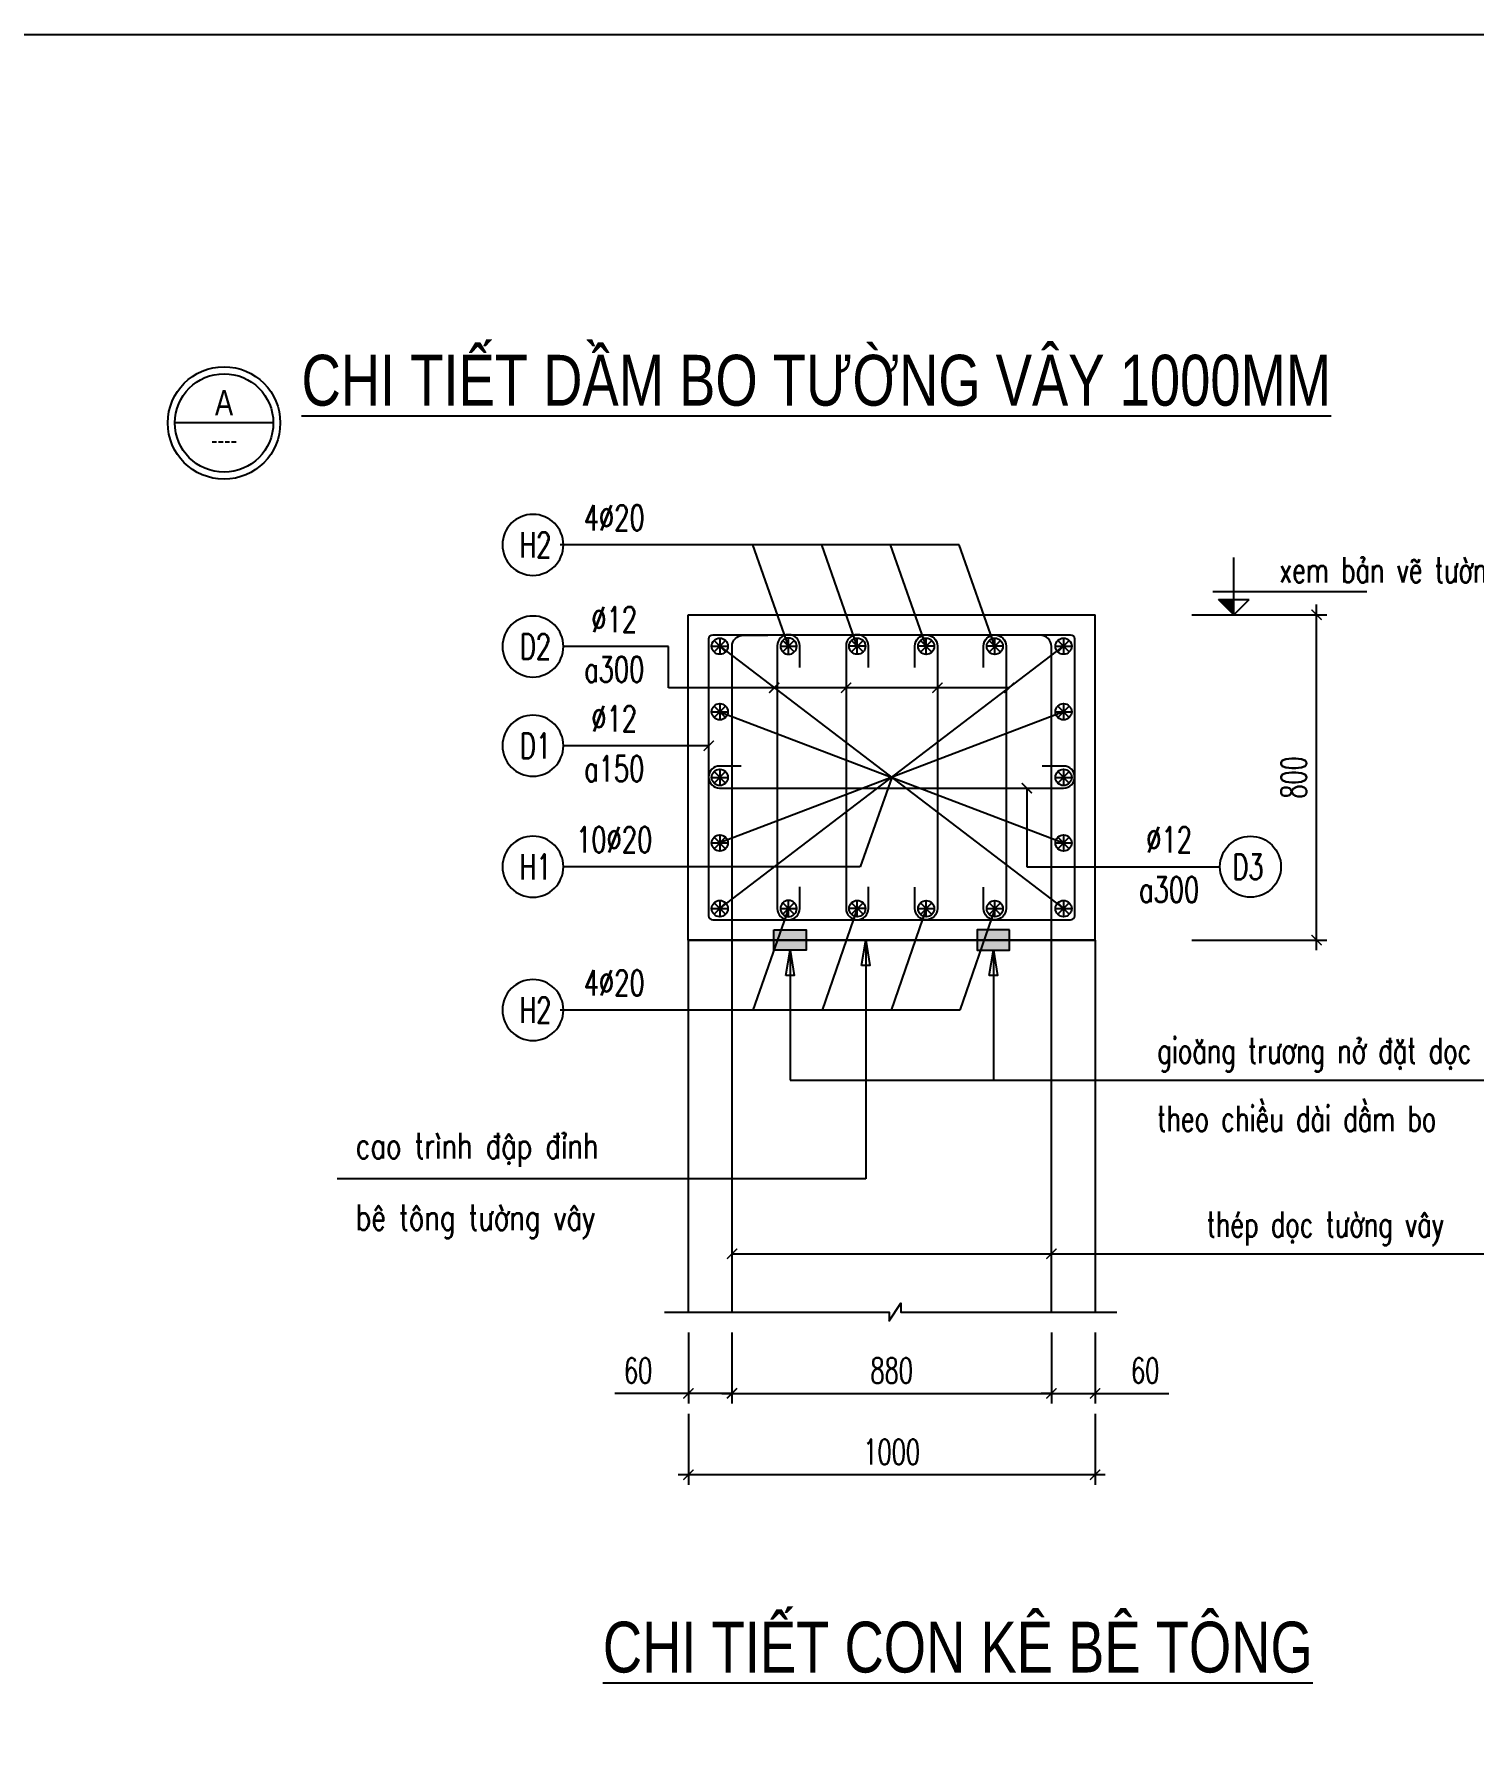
# Model space of a CAD drawing. Header units: millimetres. Extents: x -143483 to 1166745, y -1448440 to -1202244.
# Drawn here: x -74845 to -60688, y -1226719 to -1209769 of the extents above; entities that cross this region are included whole.
import ezdxf
from ezdxf.enums import TextEntityAlignment as Align

# ---------------------------------------------------------------- set-up
doc = ezdxf.new("R2010")
doc.units = ezdxf.units.MM
doc.header["$LTSCALE"] = 30
doc.header["$PDMODE"] = 3
doc.linetypes.add('DASHED', pattern=[19.05, 12.7, -6.35])
doc.layers.get('0').update_dxf_attribs({"lineweight": 9})
doc.layers.get('Defpoints').update_dxf_attribs({"lineweight": 9})
for name, color, linetype in [('ccu11-Chidan', 9, 'Continuous'), ('ccu11-Cotthep', 9, 'Continuous'), ('ccu11-Dim', 8, 'Continuous'), ('ccu11-Hatch', 8, 'Continuous'), ('ccu11-Manh', 8, 'Continuous'), ('ccu11-Text', 31, 'Continuous'), ('ccu11-Thay', 7, 'Continuous'), ('ccu11-Thep', 4, 'Continuous'), ('ccu11-Thepdai', 6, 'Continuous')]:
    doc.layers.add(name, color=color, linetype=linetype)
doc.layers.add('ccu11-Khuat', color=9, linetype='DASHED', lineweight=30)
doc.styles.add('ccu11-dim', font='vnsimli.shx', dxfattribs={"width": 0.65, "bigfont": 'bigfont.shx'})
doc.styles.add('ccu11-VnAvantH', font='VHAVAN.TTF')
doc.styles.add('ccu11-VnAvH-B', font='VHAVANB.TTF')
doc.styles.add('ccu11-vnsimli', font='vnsimli.shx', dxfattribs={"width": 0.8, "bigfont": 'vns.shx'})
doc.styles.add('ccu11-vnsimple', font='vnsimple.shx', dxfattribs={"bigfont": 'bigfont.shx'})
doc.styles.add('ccu11_simli', font='vnsimli.shx', dxfattribs={"width": 0.8})
doc.linetypes.add('ZIGZAG', pattern='A,0.0001,-0.2,[131,ltypeshp.shx,S=0.2,R=0,X=-0.2,Y=0],-0.4,[131,ltypeshp.shx,S=0.2,R=180,X=0.2,Y=0],-0.2', length=0.8001)
doc.dimstyles.new('ccu11-100', dxfattribs={"dimscale": 100, "dimtxt": 2.5, "dimasz": 1, "dimexe": 1, "dimexo": 2, "dimgap": 1, "dimtad": 1, "dimdec": 0, "dimdsep": 46, "dimtxsty": 'ccu11-dim', "dimblk": 'ARCHTICK', "dimcen": -1, "dimdle": 1, "dimclrd": 256, "dimclre": 256, "dimclrt": 3, "dimadec": 0, "dimazin": 2, "dimtfac": 0.1, "dimtdec": 0, "dimtmove": 0, "dimatfit": 1, "dimldrblk": 'ARCHTICK', "dimfxl": 0, "dimtvp": 0.833333, "dimtolj": 1, "dimtzin": 12, "dimarcsym": 0})
doc.dimstyles.new('ccu11-100x4', dxfattribs={"dimscale": 100, "dimtxt": 2.5, "dimasz": 1, "dimexe": 1, "dimexo": 2, "dimgap": 1, "dimtad": 1, "dimdec": 0, "dimlfac": 0.25, "dimdsep": 46, "dimtxsty": 'ccu11-dim', "dimblk": 'ARCHTICK', "dimcen": -1, "dimdle": 1, "dimclrd": 256, "dimclre": 256, "dimclrt": 3, "dimadec": 0, "dimazin": 2, "dimtfac": 0.1, "dimtdec": 0, "dimtmove": 0, "dimatfit": 1, "dimldrblk": 'ARCHTICK', "dimfxl": 0, "dimtvp": 0.833333, "dimtolj": 1, "dimtzin": 12, "dimarcsym": 0})

# ---------------------------------------------------------------- blocks, each defined once
blk = doc.blocks.new('ccu11_block_thep')
at = {"layer": 'ccu11-Thep', "color": 3}
for p, q in [((-0.4, 0), (0.4, 0)), ((-0.283, 0.283), (0.283, -0.283)), ((0.283, 0.283), (-0.283, -0.283)), ((0, 0.4), (0, -0.4))]:
    blk.add_line(p, q, dxfattribs=at)
at = {"layer": 'ccu11-Thep', "color": 1, "const_width": 0.0667}
blk.add_lwpolyline([(-0.4, 0, 1), (0.4, 0, 1), (-0.4, 0, 1)], format="xyb", dxfattribs=at)
at = {"layer": 'ccu11-Thep', "color": 1}
blk.add_circle((0, 0), 0.4, dxfattribs=at)
blk = doc.blocks.new('_ARCHTICK')
at = {"color": 0, "linetype": 'ByBlock', "const_width": 0.15}
blk.add_lwpolyline([(-0.5, -0.5), (0.5, 0.5)], dxfattribs=at)
blk = doc.blocks.new('SHD')
at = {"layer": 'ccu11-Cotthep'}
blk.add_circle((300, 0), 300, dxfattribs=at)
at = {"layer": 'ccu11-Cotthep', "color": 31, "style": 'ccu11_simli', "width": 0.8}
blk.add_attdef('DK', text='', height=250, dxfattribs=at).set_placement((-101, 65), align=Align.BOTTOM_RIGHT)
blk.add_attdef('KH', text='', height=250, dxfattribs=at).set_placement((300, 0), align=Align.MIDDLE)
blk.add_attdef('KC', text='', height=250, dxfattribs=at).set_placement((-101, -142), align=Align.TOP_RIGHT)
blk = doc.blocks.new('*D852')
at = {"layer": 'ccu11-Dim', "lineweight": -2, "transparency": 16777216}
for p, q in [((-63458, -1215478), (-62132, -1215478)), ((-62232, -1218778), (-62232, -1215378)), ((-63458, -1218678), (-62132, -1218678))]:
    blk.add_line(p, q, dxfattribs=at)
at = {"layer": 'Defpoints', "color": 0, "transparency": 16777216}
for p in [(-63658, -1215478), (-62232, -1215478), (-63658, -1218678)]:
    blk.add_point(p, dxfattribs=at)
at = {"layer": 'ccu11-Dim', "lineweight": -2, "transparency": 16777216, "xscale": 100, "yscale": 100, "zscale": 100}
for p, rotation in [((-62232, -1215478), 90), ((-62232, -1218678), 270)]:
    blk.add_blockref('_ARCHTICK', p, dxfattribs=dict(at, rotation=rotation))
at = {"layer": 'ccu11-Dim', "color": 3, "transparency": 16777216, "insert": (-62457, -1217078), "char_height": 250, "attachment_point": 5, "rotation": 90, "style": 'ccu11-dim'}
blk.add_mtext('\\A1;800', dxfattribs=at)
blk = doc.blocks.new('*D853')
at = {"layer": 'ccu11-Dim', "lineweight": -2, "transparency": 16777216}
for p, q in [((-68412, -1222537), (-68412, -1223237)), ((-67983, -1222537), (-67983, -1223237)), ((-68412, -1223137), (-69137, -1223137)), ((-67983, -1223137), (-68412, -1223137)), ((-67983, -1223137), (-67883, -1223137))]:
    blk.add_line(p, q, dxfattribs=at)
at = {"layer": 'Defpoints', "color": 0, "transparency": 16777216}
for p in [(-68412, -1222337), (-67983, -1222337), (-67983, -1223137)]:
    blk.add_point(p, dxfattribs=at)
at = {"layer": 'ccu11-Dim', "lineweight": -2, "transparency": 16777216, "xscale": 100, "yscale": 100, "zscale": 100}
blk.add_blockref('_ARCHTICK', (-68412, -1223137), dxfattribs=at)
at = {"layer": 'ccu11-Dim', "lineweight": -2, "transparency": 16777216, "xscale": 100, "yscale": 100, "zscale": 100, "rotation": 180}
blk.add_blockref('_ARCHTICK', (-67983, -1223137), dxfattribs=at)
at = {"layer": 'ccu11-Dim', "color": 3, "transparency": 16777216, "insert": (-68906, -1222912), "char_height": 250, "attachment_point": 5, "style": 'ccu11-dim'}
blk.add_mtext('\\A1;60', dxfattribs=at)
blk = doc.blocks.new('*D854')
at = {"layer": 'ccu11-Dim', "lineweight": -2, "transparency": 16777216}
for p, q in [((-67983, -1222537), (-67983, -1223237)), ((-64841, -1222537), (-64841, -1223237)), ((-68083, -1223137), (-64741, -1223137))]:
    blk.add_line(p, q, dxfattribs=at)
at = {"layer": 'Defpoints', "color": 0, "transparency": 16777216}
for p in [(-67983, -1222337), (-64841, -1222337), (-64841, -1223137)]:
    blk.add_point(p, dxfattribs=at)
at = {"layer": 'ccu11-Dim', "lineweight": -2, "transparency": 16777216, "xscale": 100, "yscale": 100, "zscale": 100, "rotation": 180}
blk.add_blockref('_ARCHTICK', (-67983, -1223137), dxfattribs=at)
at = {"layer": 'ccu11-Dim', "lineweight": -2, "transparency": 16777216, "xscale": 100, "yscale": 100, "zscale": 100}
blk.add_blockref('_ARCHTICK', (-64841, -1223137), dxfattribs=at)
at = {"layer": 'ccu11-Dim', "color": 3, "transparency": 16777216, "insert": (-66412, -1222912), "char_height": 250, "attachment_point": 5, "style": 'ccu11-dim'}
blk.add_mtext('\\A1;880', dxfattribs=at)
blk = doc.blocks.new('*D855')
at = {"layer": 'ccu11-Dim', "lineweight": -2, "transparency": 16777216}
for p, q in [((-68412, -1223337), (-68412, -1224037)), ((-64411, -1223337), (-64411, -1224037)), ((-64311, -1223937), (-68512, -1223937))]:
    blk.add_line(p, q, dxfattribs=at)
at = {"layer": 'Defpoints', "color": 0, "transparency": 16777216}
for p in [(-68412, -1223137), (-64411, -1223137), (-68412, -1223937)]:
    blk.add_point(p, dxfattribs=at)
at = {"layer": 'ccu11-Dim', "lineweight": -2, "transparency": 16777216, "xscale": 100, "yscale": 100, "zscale": 100, "rotation": 180}
blk.add_blockref('_ARCHTICK', (-68412, -1223937), dxfattribs=at)
at = {"layer": 'ccu11-Dim', "lineweight": -2, "transparency": 16777216, "xscale": 100, "yscale": 100, "zscale": 100}
blk.add_blockref('_ARCHTICK', (-64411, -1223937), dxfattribs=at)
at = {"layer": 'ccu11-Dim', "color": 3, "transparency": 16777216, "insert": (-66412, -1223712), "char_height": 250, "attachment_point": 5, "style": 'ccu11-dim'}
blk.add_mtext('\\A1;1000', dxfattribs=at)
blk = doc.blocks.new('ct-ve')
at = {"layer": 'ccu11-Chidan', "color": 7}
blk.add_lwpolyline([(484, 0), (-484, 0)], dxfattribs=at)
at = {"layer": 'ccu11-Chidan', "color": 9}
blk.add_circle((0, 0), 553, dxfattribs=at)
at = {"layer": 'ccu11-Chidan', "color": 3}
blk.add_circle((0, 0), 484, dxfattribs=at)
at = {"layer": 'ccu11-Chidan', "color": 7, "style": 'ccu11-VnAvantH', "width": 0.8}
blk.add_attdef('B', text='', height=250, dxfattribs=at).set_placement((0, 0), align=Align.BOTTOM_CENTER)
blk.add_attdef('B', text='', height=180, dxfattribs=at).set_placement((0, -76), align=Align.TOP_CENTER)
blk = doc.blocks.new('*D867')
at = {"layer": 'ccu11-Dim', "lineweight": -2, "transparency": 16777216}
for p, q in [((-64841, -1222537), (-64841, -1223237)), ((-64411, -1222537), (-64411, -1223237)), ((-64841, -1223137), (-64941, -1223137)), ((-64841, -1223137), (-64411, -1223137)), ((-64411, -1223137), (-63686, -1223137))]:
    blk.add_line(p, q, dxfattribs=at)
at = {"layer": 'Defpoints', "color": 0, "transparency": 16777216}
for p in [(-64841, -1222337), (-64411, -1222337), (-64841, -1223137)]:
    blk.add_point(p, dxfattribs=at)
at = {"layer": 'ccu11-Dim', "lineweight": -2, "transparency": 16777216, "xscale": 100, "yscale": 100, "zscale": 100}
blk.add_blockref('_ARCHTICK', (-64841, -1223137), dxfattribs=at)
at = {"layer": 'ccu11-Dim', "lineweight": -2, "transparency": 16777216, "xscale": 100, "yscale": 100, "zscale": 100, "rotation": 180}
blk.add_blockref('_ARCHTICK', (-64411, -1223137), dxfattribs=at)
at = {"layer": 'ccu11-Dim', "color": 3, "transparency": 16777216, "insert": (-63918, -1222912), "char_height": 250, "attachment_point": 5, "style": 'ccu11-dim'}
blk.add_mtext('\\A1;60', dxfattribs=at)
blk = doc.blocks.new('ccu11-cotcaodo1')
at = {"layer": 'ccu11-Chidan'}
for p, q in [((0, 0), (0, 565)), ((-206, 230), (1309, 230)), ((-206, 0), (206, 0)), ((-150, 150), (150, 150)), ((0, 0), (-150, 150)), ((0, 0), (150, 150))]:
    blk.add_line(p, q, dxfattribs=at)
blk.add_solid([(-150, 150), (0, 150), (0, 0)], dxfattribs=at)
at = {"layer": 'ccu11-Chidan', "color": 31, "ltscale": 10, "style": 'ccu11-vnsimli', "width": 0.8}
blk.add_attdef('%%P0.000', text='', height=253, dxfattribs=at).set_placement((597, 441), align=Align.MIDDLE_CENTER)

msp = doc.modelspace()

# ---------------------------------------------------------------- hatches: boundary and pattern name
at = {"layer": 'ccu11-Hatch'}
h = msp.add_hatch(color=256, dxfattribs=at)
h.dxf.hatch_style = 1
h.set_gradient(color1=(255, 0, 255), color2=(255, 255, 0), tint=1)
h.paths.add_polyline_path([(-67572.2, -1218578.58), (-67252.2, -1218578.58), (-67252.2, -1218777.16), (-67572.2, -1218777.16)])
h = msp.add_hatch(color=256, dxfattribs=at)
h.dxf.hatch_style = 1
h.set_gradient(color1=(255, 0, 255), color2=(255, 255, 0), tint=1)
h.paths.add_polyline_path([(-65251.7, -1218578.58), (-65571.7, -1218578.58), (-65571.7, -1218777.16), (-65251.7, -1218777.16)])

# ---------------------------------------------------------------- linework, layer by layer
at = {"layer": 'ccu11-Dim', "ltscale": 50}
for p, q in [((-68103.02, -1215786.7), (-64721.11, -1218367.9)), ((-68103.02, -1218367.9), (-64721.11, -1215786.7))]:
    msp.add_line(p, q, dxfattribs=at)
at = {"layer": 'ccu11-Dim'}
for p, q in [((-68103.02, -1216432), (-64721.11, -1217722.6)), ((-64721.11, -1216432), (-68103.02, -1217722.6))]:
    msp.add_line(p, q, dxfattribs=at)
at = {"layer": 'ccu11-Khuat', "linetype": 'ZIGZAG', "ltscale": 6}
msp.add_line((-68412.45, -1218677.87), (-64411.45, -1218677.87), dxfattribs=at)
at = {"layer": 'ccu11-Manh'}
msp.add_lwpolyline([(-68646.26, -1222337.29), (-66437.35, -1222337.29), (-66437.35, -1222424.66), (-66320.86, -1222249.92), (-66320.86, -1222337.29), (-64196.26, -1222337.29)], dxfattribs=at)
at = {"layer": 'ccu11-Thay'}
for p, q in [((-68412.45, -1215477.87), (-64411.45, -1215477.87)), ((-68412.45, -1218677.87), (-68412.45, -1215477.87)), ((-64411.45, -1218677.87), (-64411.45, -1215477.87)), ((-68412.45, -1218677.87), (-68412.45, -1222337.29)), ((-64411.45, -1218677.87), (-64411.45, -1222337.29))]:
    msp.add_line(p, q, dxfattribs=at)
msp.add_lwpolyline([(-138866.43, -1209769.09), (-46466.43, -1209769.09), (-46466.43, -1275109.1), (-138866.43, -1275109.1)], close=True, dxfattribs=at)
msp.add_lwpolyline([(-138866.43, -1209769.09), (-46466.43, -1209769.09), (-46466.43, -1275109.1), (-138866.43, -1275109.1)], close=True, dxfattribs=at)
msp.add_lwpolyline([(-138866.43, -1209769.09), (-46466.43, -1209769.09), (-46466.43, -1275109.1), (-138866.43, -1275109.1)], close=True, dxfattribs=at)
at = {"layer": 'ccu11-Thep'}
for points in [[(-67982.66, -1222337.29), (-67982.66, -1215789.87, -0.41421356), (-67870.66, -1215677.87), (-67629.94, -1215677.87), (-67629.94, -1215677.87)], [(-64841.23, -1222337.29), (-64841.23, -1215789.87, 0.41421356), (-64953.23, -1215677.87), (-65193.96, -1215677.87), (-65193.96, -1215677.87)]]:
    msp.add_lwpolyline(points, format="xyb", dxfattribs=at)
at = {"layer": 'ccu11-Thepdai'}
msp.add_lwpolyline([(-64611.45, -1218437.87), (-64611.45, -1215717.87, 0.41421356), (-64651.45, -1215677.87), (-68172.45, -1215677.87, 0.41421356), (-68212.45, -1215717.87), (-68212.45, -1218437.87, 0.41421356), (-68172.45, -1218477.87), (-64651.45, -1218477.87, 0.41421356)], format="xyb", close=True, dxfattribs=at)
for points in [[(-67316.24, -1215995.72), (-67316.24, -1215783.93, 1), (-67537.03, -1215783.93), (-67537.03, -1218366.77, 1), (-67316.24, -1218366.77), (-67316.24, -1218154.99)], [(-66639.86, -1215995.72), (-66639.86, -1215783.93, 1), (-66860.64, -1215783.93), (-66860.64, -1218366.77, 1), (-66639.86, -1218366.77), (-66639.86, -1218154.99)], [(-66183.13, -1215996.85), (-66183.13, -1215785.06, -1), (-65962.35, -1215785.06), (-65962.35, -1218367.9, -1), (-66183.13, -1218367.9), (-66183.13, -1218156.12)], [(-65507.88, -1215996.85), (-65507.88, -1215785.06, -1), (-65287.1, -1215785.06), (-65287.1, -1218367.9, -1), (-65507.88, -1218367.9), (-65507.88, -1218156.12)], [(-67892.11, -1216966.14), (-68104.59, -1216966.14, 1), (-68104.59, -1217182.83), (-64720.55, -1217182.83, 1), (-64720.55, -1216966.14), (-64933.03, -1216966.14)]]:
    msp.add_lwpolyline(points, format="xyb", dxfattribs=at)
for points in [[(-67572.2, -1218578.58), (-67252.2, -1218578.58), (-67252.2, -1218777.16), (-67572.2, -1218777.16)], [(-65251.7, -1218578.58), (-65571.7, -1218578.58), (-65571.7, -1218777.16), (-65251.7, -1218777.16)]]:
    msp.add_lwpolyline(points, close=True, dxfattribs=at)

# ---------------------------------------------------------------- block references
at = {"layer": 'ccu11-Chidan'}
ref = msp.add_blockref('ct-ve', (-72979.52, -1213590.74), dxfattribs=at)
ref.add_attrib('B', 'a', dxfattribs={"color": 7, "height": 250, "style": 'ccu11-VnAvantH', "width": 0.8}).set_placement((-72979.52, -1213590.74), align=Align.BOTTOM_CENTER)
ref.add_attrib('B', '----', dxfattribs={"color": 31, "height": 180, "style": 'ccu11-VnAvantH', "width": 0.8}).set_placement((-72979.52, -1213666.38), align=Align.TOP_CENTER)
ref = msp.add_blockref('ccu11-cotcaodo1', (-63045.51, -1215477.87), dxfattribs=at)
ref.add_attrib('%%P0.000', 'xem b¶n vÏ t\xadêng v©y', dxfattribs={"color": 31, "ltscale": 10, "height": 250, "style": 'ccu11-vnsimli', "width": 0.7}).set_placement((-61253.46, -1215036.66), align=Align.MIDDLE_CENTER)
at = {"layer": 'ccu11-Cotthep'}
ref = msp.add_blockref('SHD', (-69641.45, -1214789.87), dxfattribs=dict(at, xscale=-1))
ref.add_attrib('KH', 'H2', dxfattribs={"color": 31, "height": 250, "style": 'ccu11-vnsimple', "width": 0.7}).set_placement((-69916.45, -1214789.87), align=Align.MIDDLE_CENTER)
ref.add_attrib('DK', '4`20', dxfattribs={"color": 31, "height": 250, "style": 'ccu11-vnsimple', "width": 0.7}).set_placement((-69141.45, -1214723.2), align=Align.BOTTOM_CENTER)
ref = msp.add_blockref('SHD', (-69641.45, -1215789.94), dxfattribs=dict(at, xscale=-1))
ref.add_attrib('KH', 'D2', dxfattribs={"color": 31, "height": 250, "style": 'ccu11-vnsimple', "width": 0.7}).set_placement((-69916.45, -1215789.94), align=Align.MIDDLE_CENTER)
ref.add_attrib('KC', 'a300', dxfattribs={"color": 31, "height": 250, "style": 'ccu11-vnsimple', "width": 0.7}).set_placement((-69141.45, -1215889.94), align=Align.TOP_CENTER)
ref.add_attrib('DK', '`12', dxfattribs={"color": 31, "height": 250, "style": 'ccu11-vnsimple', "width": 0.7}).set_placement((-69141.45, -1215723.28), align=Align.BOTTOM_CENTER)
ref = msp.add_blockref('SHD', (-69641.45, -1216766.26), dxfattribs=dict(at, xscale=-1))
ref.add_attrib('KH', 'D1', dxfattribs={"color": 31, "height": 250, "style": 'ccu11-vnsimple', "width": 0.7}).set_placement((-69916.45, -1216766.26), align=Align.MIDDLE_CENTER)
ref.add_attrib('KC', 'a150', dxfattribs={"color": 31, "height": 250, "style": 'ccu11-vnsimple', "width": 0.7}).set_placement((-69141.45, -1216866.26), align=Align.TOP_CENTER)
ref.add_attrib('DK', '`12', dxfattribs={"color": 31, "height": 250, "style": 'ccu11-vnsimple', "width": 0.7}).set_placement((-69141.45, -1216699.6), align=Align.BOTTOM_CENTER)
ref = msp.add_blockref('SHD', (-69641.45, -1217956.43), dxfattribs=dict(at, xscale=-1))
ref.add_attrib('KH', 'H1', dxfattribs={"color": 31, "height": 250, "style": 'ccu11-vnsimple', "width": 0.7}).set_placement((-69916.45, -1217956.43), align=Align.MIDDLE_CENTER)
ref.add_attrib('DK', '10`20', dxfattribs={"color": 31, "height": 250, "style": 'ccu11-vnsimple', "width": 0.7}).set_placement((-69141.45, -1217889.77), align=Align.BOTTOM_CENTER)
ref = msp.add_blockref('SHD', (-63182.55, -1217956.43), dxfattribs=at)
ref.add_attrib('KH', 'D3', dxfattribs={"color": 31, "height": 250, "style": 'ccu11-vnsimple', "width": 0.7}).set_placement((-62907.55, -1217956.43), align=Align.MIDDLE_CENTER)
ref.add_attrib('KC', 'a300', dxfattribs={"color": 31, "height": 250, "style": 'ccu11-vnsimple', "width": 0.7}).set_placement((-63682.55, -1218056.43), align=Align.TOP_CENTER)
ref.add_attrib('DK', '`12', dxfattribs={"color": 31, "height": 250, "style": 'ccu11-vnsimple', "width": 0.7}).set_placement((-63682.55, -1217889.77), align=Align.BOTTOM_CENTER)
ref = msp.add_blockref('SHD', (-69641.45, -1219365.87), dxfattribs=dict(at, xscale=-1))
ref.add_attrib('KH', 'H2', dxfattribs={"color": 31, "height": 250, "style": 'ccu11-vnsimple', "width": 0.7}).set_placement((-69916.45, -1219365.87), align=Align.MIDDLE_CENTER)
ref.add_attrib('DK', '4`20', dxfattribs={"color": 31, "height": 250, "style": 'ccu11-vnsimple', "width": 0.7}).set_placement((-69141.45, -1219299.2), align=Align.BOTTOM_CENTER)
at = {"layer": 'ccu11-Dim', "xscale": 100, "yscale": 100, "zscale": 100}
for p in [(-66860.64, -1216195.81), (-65962.35, -1216195.81)]:
    msp.add_blockref('_ARCHTICK', p, dxfattribs=at)
at = {"layer": 'ccu11-Thep', "xscale": 200, "yscale": 200, "zscale": 200}
for p in [(-68103.02, -1215786.7), (-64721.11, -1215786.7), (-68103.02, -1216432), (-64721.11, -1216432), (-68103.02, -1217077.3), (-64721.11, -1217077.3), (-68103.02, -1217722.6), (-64721.11, -1217722.6), (-68103.02, -1218367.9), (-64721.11, -1218367.9)]:
    msp.add_blockref('ccu11_block_thep', p, dxfattribs=at)
at = {"layer": 'ccu11-Thep', "yscale": 200, "zscale": 200, "rotation": 180}
for p, xscale in [((-67426.64, -1215786.7), -200), ((-66750.25, -1215786.7), 200), ((-66072.74, -1215787.83), 200), ((-65397.49, -1215787.83), 200), ((-67426.64, -1218367.9), -200), ((-66750.25, -1218367.9), 200), ((-66072.74, -1218369.03), 200), ((-65397.49, -1218369.03), 200)]:
    msp.add_blockref('ccu11_block_thep', p, dxfattribs=dict(at, xscale=xscale))

# ---------------------------------------------------------------- texts
at = {"layer": 'ccu11-Text', "style": 'ccu11-VnAvH-B', "width": 0.8}
msp.add_text('%%Uchi tiÕt dÇm bo t\xadêng v©y 1000MM', height=500, dxfattribs=at).set_placement((-72217.55, -1213170.58), align=Align.MIDDLE_LEFT)
at = {"layer": 'ccu11-Text'}
for s, height, style, width, p in [('gio¨ng tr\xad¬ng në ®Æt däc', 250.0332, 'ccu11-vnsimli', 0.7, (-63799.55, -1219889.73, -358959.88)), ('theo chiÒu dµi dÇm bo', 250.0332, 'ccu11-vnsimli', 0.7, (-63800.24, -1220558.86, -358959.88)), ('cao tr×nh ®Ëp ®Ønh', 250, 'ccu11-vnsimli', 0.75, (-71684.31, -1220825.17, -358959.88)), ('bª t«ng t\xadêng v©y', 250, 'ccu11-vnsimli', 0.75, (-71684.31, -1221530.09, -358959.88)), ('thÐp däc t\xadêng v©y', 250.0332, 'ccu11-vnsimli', 0.7, (-63313.04, -1221598.18, -358959.88)), ('%%Uchi tiÕt con kª bª t«ng', 500, 'ccu11-VnAvH-B', 0.8, (-69253.45, -1225882.71))]:
    msp.add_text(s, height=height, dxfattribs=dict(at, style=style, width=width)).set_placement(p)

# ---------------------------------------------------------------- dimensions: what is measured, and where the dimension line sits
at = {"layer": 'ccu11-Dim'}
for base, p1, p2, angle, picture, middle in [((-62232.13, -1215477.87), (-63658.46, -1218677.87), (-63658.46, -1215477.87), 90, '*D852', (-62457.13, -1217077.87)), ((-68412.45, -1223937.34), (-64411.45, -1223137.34), (-68412.45, -1223137.34), 180, '*D855', (-66411.95, -1223712.34))]:
    dim = msp.add_linear_dim(base=base, p1=p1, p2=p2, angle=angle, dimstyle='ccu11-100x4', dxfattribs=at)
    dim.commit()
    dim.dimension.update_dxf_attribs({"geometry": picture, "text_midpoint": middle})
dim = msp.add_linear_dim(base=(-67982.66, -1223137.34), p1=(-68412.45, -1222337.29), p2=(-67982.66, -1222337.29), text='60', dimstyle='ccu11-100x4', dxfattribs=at)
dim.commit()
dim.dimension.update_dxf_attribs({"geometry": '*D853', "text_midpoint": (-68905.9, -1223137.34), "dimtype": 160})
dim = msp.add_linear_dim(base=(-64841.23, -1223137.16), p1=(-67982.66, -1222337.29), p2=(-64841.23, -1222337.29), text='880', dimstyle='ccu11-100x4', dxfattribs=at)
dim.commit()
dim.dimension.update_dxf_attribs({"geometry": '*D854', "text_midpoint": (-66411.95, -1222912.16)})
dim = msp.add_linear_dim(base=(-64841.23, -1223137.34), p1=(-64411.45, -1222337.29), p2=(-64841.23, -1222337.29), angle=180, text='60', dimstyle='ccu11-100x4', dxfattribs=at)
dim.commit()
dim.dimension.update_dxf_attribs({"geometry": '*D867', "text_midpoint": (-63917.99, -1223137.34), "dimtype": 160})

# ---------------------------------------------------------------- leaders
for points in [[(-67567.83, -1216195.81), (-68607.67, -1216195.81), (-68607.67, -1215789.94), (-69641.45, -1215789.94)], [(-65256.19, -1216195.81), (-67567.83, -1216195.81)], [(-65083.45, -1217182.83), (-65084.07, -1217956.43), (-63182.55, -1217956.43)], [(-67982.66, -1221763.45), (-59823.72, -1221763.45)], [(-64841.23, -1221763.45), (-59823.72, -1221763.45)]]:
    msp.add_leader(points, dimstyle='ccu11-100x4', dxfattribs=at)
msp.add_leader([(-66412.06, -1217077.3), (-66723.54, -1217956.43), (-69641.45, -1217956.43)], dimstyle='ccu11-100x4', override={"dimldrblk": 'None'}, dxfattribs=at)
at = {"layer": 'ccu11-Hatch'}
for points in [[(-66667.58, -1218677.87), (-66667.58, -1221025.98), (-71866.57, -1221025.98)], [(-67412.2, -1218777.16), (-67412.2, -1220055), (-59823.72, -1220055)], [(-65411.7, -1218777.16), (-65411.7, -1220055), (-59823.72, -1220055)]]:
    msp.add_leader(points, dimstyle='ccu11-100', override={"dimasz": 2.5, "dimtad": 0, "dimldrblk": 'ClosedBlank', "dimfxl": 3, "dimfxlon": 1, "dimtfill": 1, "dimarcsym": 1}, dxfattribs=at)
at = {"layer": 'ccu11-Manh'}
for points in [[(-65397.49, -1215787.83), (-65747.39, -1214789.87), (-69672.35, -1214789.87)], [(-67426.64, -1215787.83), (-67776.54, -1214789.87), (-69610.64, -1214789.87)], [(-66750.25, -1215786.7), (-67100.16, -1214788.74), (-69579.64, -1214788.74)], [(-66072.74, -1215787.83), (-66422.65, -1214789.87), (-68902.13, -1214789.87)], [(-65397.49, -1218369.03), (-65742.62, -1219367), (-69672.35, -1219367)], [(-67426.64, -1218367.9), (-67776.54, -1219365.87), (-69610.64, -1219365.87)], [(-66750.25, -1218367.9), (-67095.39, -1219365.87), (-69579.64, -1219365.87)], [(-66072.74, -1218367.9), (-66417.88, -1219365.87), (-68902.13, -1219365.87)]]:
    msp.add_leader(points, dimstyle='ccu11-100x4', override={"dimldrblk": 'None'}, dxfattribs=at)
msp.add_leader([(-68212.45, -1216766.26), (-69641.45, -1216766.26)], dimstyle='ccu11-100x4', dxfattribs=at)

doc.saveas('drawing.dxf')
